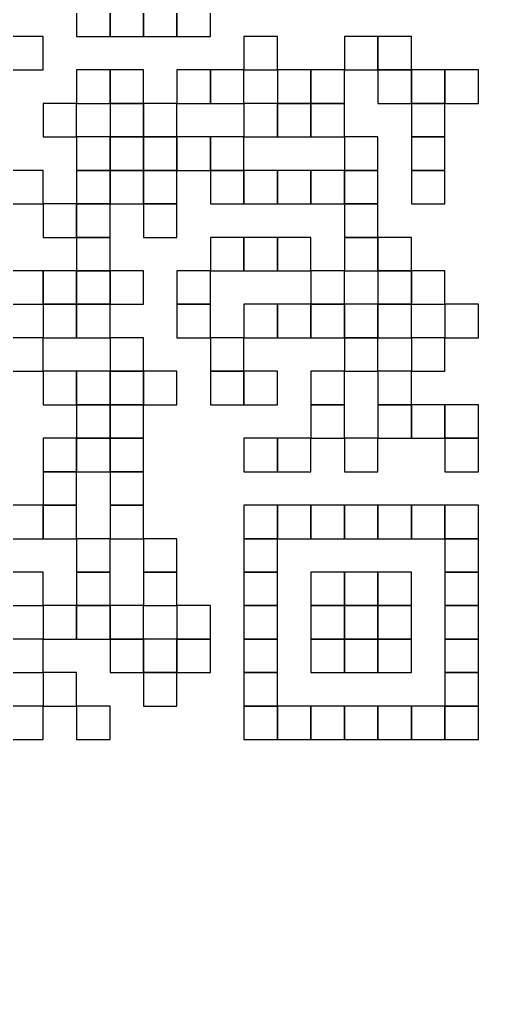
# Model space of a CAD drawing. Header units: millimetres. Extents: x -18 to 18, y -61 to 61.
# Drawn here: x -9.53 to -6, y 48.84 to 56 of the extents above; entities that cross this region are included whole.
import ezdxf

# ---------------------------------------------------------------- set-up
doc = ezdxf.new("R2010")
doc.units = ezdxf.units.MM
doc.header["$MEASUREMENT"] = 0
doc.layers.add('Layer 1', color=7, linetype='Continuous')

msp = doc.modelspace()

# ---------------------------------------------------------------- linework, layer by layer
at = {"layer": 'Layer 1', "color": 2}
msp.add_open_spline([(18.4995, 61.0002), (18.4995, 61.0002), (-18.4996, 61.0002), (-18.4996, 61.0002), (-18.4996, 61.0002), (-18.4996, 61.0002), (-18.4996, -61.0002), (-18.4996, -61.0002), (-18.4996, -61.0002), (-18.4996, -61.0002), (18.4995, -61.0002), (18.4995, -61.0002), (18.4995, -61.0002), (18.4995, -61.0002), (18.4995, 61.0002), (18.4995, 61.0002)], degree=3, knots=[0, 0, 0, 0, 0.2, 0.2, 0.2, 0.2, 0.4, 0.4, 0.4, 0.4, 0.6, 0.6, 0.6, 0.6, 1, 1, 1, 1], dxfattribs=at)
at = {"layer": 'Layer 1'}
for points in [[(-8.871, 56.1222), (-8.871, 56.1222), (-8.871, 55.8789), (-8.871, 55.8789), (-8.871, 55.8789), (-8.871, 55.8789), (-9.1143, 55.8789), (-9.1143, 55.8789), (-9.1143, 55.8789), (-9.1143, 55.8789), (-9.1143, 56.1222), (-9.1143, 56.1222), (-9.1143, 56.1222), (-9.1143, 56.1222), (-8.871, 56.1222), (-8.871, 56.1222)], [(-8.6276, 56.1222), (-8.6276, 56.1222), (-8.6276, 55.8789), (-8.6276, 55.8789), (-8.6276, 55.8789), (-8.6276, 55.8789), (-8.871, 55.8789), (-8.871, 55.8789), (-8.871, 55.8789), (-8.871, 55.8789), (-8.871, 56.1222), (-8.871, 56.1222), (-8.871, 56.1222), (-8.871, 56.1222), (-8.6276, 56.1222), (-8.6276, 56.1222)], [(-8.3844, 56.1222), (-8.3844, 56.1222), (-8.3844, 55.8789), (-8.3844, 55.8789), (-8.3844, 55.8789), (-8.3844, 55.8789), (-8.6276, 55.8789), (-8.6276, 55.8789), (-8.6276, 55.8789), (-8.6276, 55.8789), (-8.6276, 56.1222), (-8.6276, 56.1222), (-8.6276, 56.1222), (-8.6276, 56.1222), (-8.3844, 56.1222), (-8.3844, 56.1222)], [(-8.1411, 56.1222), (-8.1411, 56.1222), (-8.1411, 55.8789), (-8.1411, 55.8789), (-8.1411, 55.8789), (-8.1411, 55.8789), (-8.3844, 55.8789), (-8.3844, 55.8789), (-8.3844, 55.8789), (-8.3844, 55.8789), (-8.3844, 56.1222), (-8.3844, 56.1222), (-8.3844, 56.1222), (-8.3844, 56.1222), (-8.1411, 56.1222), (-8.1411, 56.1222)], [(-9.3575, 55.8789), (-9.3575, 55.8789), (-9.3575, 55.6355), (-9.3575, 55.6355), (-9.3575, 55.6355), (-9.3575, 55.6355), (-9.6008, 55.6355), (-9.6008, 55.6355), (-9.6008, 55.6355), (-9.6008, 55.6355), (-9.6008, 55.8789), (-9.6008, 55.8789), (-9.6008, 55.8789), (-9.6008, 55.8789), (-9.3575, 55.8789), (-9.3575, 55.8789)], [(-7.6544, 55.8789), (-7.6544, 55.8789), (-7.6544, 55.6355), (-7.6544, 55.6355), (-7.6544, 55.6355), (-7.6544, 55.6355), (-7.8978, 55.6355), (-7.8978, 55.6355), (-7.8978, 55.6355), (-7.8978, 55.6355), (-7.8978, 55.8789), (-7.8978, 55.8789), (-7.8978, 55.8789), (-7.8978, 55.8789), (-7.6544, 55.8789), (-7.6544, 55.8789)], [(-6.9246, 55.8789), (-6.9246, 55.8789), (-6.9246, 55.6355), (-6.9246, 55.6355), (-6.9246, 55.6355), (-6.9246, 55.6355), (-7.1679, 55.6355), (-7.1679, 55.6355), (-7.1679, 55.6355), (-7.1679, 55.6355), (-7.1679, 55.8789), (-7.1679, 55.8789), (-7.1679, 55.8789), (-7.1679, 55.8789), (-6.9246, 55.8789), (-6.9246, 55.8789)], [(-6.6812, 55.8789), (-6.6812, 55.8789), (-6.6812, 55.6355), (-6.6812, 55.6355), (-6.6812, 55.6355), (-6.6812, 55.6355), (-6.9246, 55.6355), (-6.9246, 55.6355), (-6.9246, 55.6355), (-6.9246, 55.6355), (-6.9246, 55.8789), (-6.9246, 55.8789), (-6.9246, 55.8789), (-6.9246, 55.8789), (-6.6812, 55.8789), (-6.6812, 55.8789)], [(-8.871, 55.6355), (-8.871, 55.6355), (-8.871, 55.3922), (-8.871, 55.3922), (-8.871, 55.3922), (-8.871, 55.3922), (-9.1143, 55.3922), (-9.1143, 55.3922), (-9.1143, 55.3922), (-9.1143, 55.3922), (-9.1143, 55.6355), (-9.1143, 55.6355), (-9.1143, 55.6355), (-9.1143, 55.6355), (-8.871, 55.6355), (-8.871, 55.6355)], [(-8.6276, 55.6355), (-8.6276, 55.6355), (-8.6276, 55.3922), (-8.6276, 55.3922), (-8.6276, 55.3922), (-8.6276, 55.3922), (-8.871, 55.3922), (-8.871, 55.3922), (-8.871, 55.3922), (-8.871, 55.3922), (-8.871, 55.6355), (-8.871, 55.6355), (-8.871, 55.6355), (-8.871, 55.6355), (-8.6276, 55.6355), (-8.6276, 55.6355)], [(-8.1411, 55.6355), (-8.1411, 55.6355), (-8.1411, 55.3922), (-8.1411, 55.3922), (-8.1411, 55.3922), (-8.1411, 55.3922), (-8.3844, 55.3922), (-8.3844, 55.3922), (-8.3844, 55.3922), (-8.3844, 55.3922), (-8.3844, 55.6355), (-8.3844, 55.6355), (-8.3844, 55.6355), (-8.3844, 55.6355), (-8.1411, 55.6355), (-8.1411, 55.6355)], [(-7.8978, 55.6355), (-7.8978, 55.6355), (-7.8978, 55.3922), (-7.8978, 55.3922), (-7.8978, 55.3922), (-7.8978, 55.3922), (-8.1411, 55.3922), (-8.1411, 55.3922), (-8.1411, 55.3922), (-8.1411, 55.3922), (-8.1411, 55.6355), (-8.1411, 55.6355), (-8.1411, 55.6355), (-8.1411, 55.6355), (-7.8978, 55.6355), (-7.8978, 55.6355)], [(-7.4112, 55.6355), (-7.4112, 55.6355), (-7.4112, 55.3922), (-7.4112, 55.3922), (-7.4112, 55.3922), (-7.4112, 55.3922), (-7.6544, 55.3922), (-7.6544, 55.3922), (-7.6544, 55.3922), (-7.6544, 55.3922), (-7.6544, 55.6355), (-7.6544, 55.6355), (-7.6544, 55.6355), (-7.6544, 55.6355), (-7.4112, 55.6355), (-7.4112, 55.6355)], [(-7.1679, 55.6355), (-7.1679, 55.6355), (-7.1679, 55.3922), (-7.1679, 55.3922), (-7.1679, 55.3922), (-7.1679, 55.3922), (-7.4112, 55.3922), (-7.4112, 55.3922), (-7.4112, 55.3922), (-7.4112, 55.3922), (-7.4112, 55.6355), (-7.4112, 55.6355), (-7.4112, 55.6355), (-7.4112, 55.6355), (-7.1679, 55.6355), (-7.1679, 55.6355)], [(-6.6812, 55.6355), (-6.6812, 55.6355), (-6.6812, 55.3922), (-6.6812, 55.3922), (-6.6812, 55.3922), (-6.6812, 55.3922), (-6.9246, 55.3922), (-6.9246, 55.3922), (-6.9246, 55.3922), (-6.9246, 55.3922), (-6.9246, 55.6355), (-6.9246, 55.6355), (-6.9246, 55.6355), (-6.9246, 55.6355), (-6.6812, 55.6355), (-6.6812, 55.6355)], [(-6.438, 55.6355), (-6.438, 55.6355), (-6.438, 55.3922), (-6.438, 55.3922), (-6.438, 55.3922), (-6.438, 55.3922), (-6.6812, 55.3922), (-6.6812, 55.3922), (-6.6812, 55.3922), (-6.6812, 55.3922), (-6.6812, 55.6355), (-6.6812, 55.6355), (-6.6812, 55.6355), (-6.6812, 55.6355), (-6.438, 55.6355), (-6.438, 55.6355)], [(-6.1947, 55.6355), (-6.1947, 55.6355), (-6.1947, 55.3922), (-6.1947, 55.3922), (-6.1947, 55.3922), (-6.1947, 55.3922), (-6.438, 55.3922), (-6.438, 55.3922), (-6.438, 55.3922), (-6.438, 55.3922), (-6.438, 55.6355), (-6.438, 55.6355), (-6.438, 55.6355), (-6.438, 55.6355), (-6.1947, 55.6355), (-6.1947, 55.6355)], [(-9.1143, 55.3922), (-9.1143, 55.3922), (-9.1143, 55.149), (-9.1143, 55.149), (-9.1143, 55.149), (-9.1143, 55.149), (-9.3575, 55.149), (-9.3575, 55.149), (-9.3575, 55.149), (-9.3575, 55.149), (-9.3575, 55.3922), (-9.3575, 55.3922), (-9.3575, 55.3922), (-9.3575, 55.3922), (-9.1143, 55.3922), (-9.1143, 55.3922)], [(-8.6276, 55.3922), (-8.6276, 55.3922), (-8.6276, 55.149), (-8.6276, 55.149), (-8.6276, 55.149), (-8.6276, 55.149), (-8.871, 55.149), (-8.871, 55.149), (-8.871, 55.149), (-8.871, 55.149), (-8.871, 55.3922), (-8.871, 55.3922), (-8.871, 55.3922), (-8.871, 55.3922), (-8.6276, 55.3922), (-8.6276, 55.3922)], [(-8.3844, 55.3922), (-8.3844, 55.3922), (-8.3844, 55.149), (-8.3844, 55.149), (-8.3844, 55.149), (-8.3844, 55.149), (-8.6276, 55.149), (-8.6276, 55.149), (-8.6276, 55.149), (-8.6276, 55.149), (-8.6276, 55.3922), (-8.6276, 55.3922), (-8.6276, 55.3922), (-8.6276, 55.3922), (-8.3844, 55.3922), (-8.3844, 55.3922)], [(-7.6544, 55.3922), (-7.6544, 55.3922), (-7.6544, 55.149), (-7.6544, 55.149), (-7.6544, 55.149), (-7.6544, 55.149), (-7.8978, 55.149), (-7.8978, 55.149), (-7.8978, 55.149), (-7.8978, 55.149), (-7.8978, 55.3922), (-7.8978, 55.3922), (-7.8978, 55.3922), (-7.8978, 55.3922), (-7.6544, 55.3922), (-7.6544, 55.3922)], [(-7.4112, 55.3922), (-7.4112, 55.3922), (-7.4112, 55.149), (-7.4112, 55.149), (-7.4112, 55.149), (-7.4112, 55.149), (-7.6544, 55.149), (-7.6544, 55.149), (-7.6544, 55.149), (-7.6544, 55.149), (-7.6544, 55.3922), (-7.6544, 55.3922), (-7.6544, 55.3922), (-7.6544, 55.3922), (-7.4112, 55.3922), (-7.4112, 55.3922)], [(-7.1679, 55.3922), (-7.1679, 55.3922), (-7.1679, 55.149), (-7.1679, 55.149), (-7.1679, 55.149), (-7.1679, 55.149), (-7.4112, 55.149), (-7.4112, 55.149), (-7.4112, 55.149), (-7.4112, 55.149), (-7.4112, 55.3922), (-7.4112, 55.3922), (-7.4112, 55.3922), (-7.4112, 55.3922), (-7.1679, 55.3922), (-7.1679, 55.3922)], [(-6.438, 55.3922), (-6.438, 55.3922), (-6.438, 55.149), (-6.438, 55.149), (-6.438, 55.149), (-6.438, 55.149), (-6.6812, 55.149), (-6.6812, 55.149), (-6.6812, 55.149), (-6.6812, 55.149), (-6.6812, 55.3922), (-6.6812, 55.3922), (-6.6812, 55.3922), (-6.6812, 55.3922), (-6.438, 55.3922), (-6.438, 55.3922)], [(-8.871, 55.149), (-8.871, 55.149), (-8.871, 54.9057), (-8.871, 54.9057), (-8.871, 54.9057), (-8.871, 54.9057), (-9.1143, 54.9057), (-9.1143, 54.9057), (-9.1143, 54.9057), (-9.1143, 54.9057), (-9.1143, 55.149), (-9.1143, 55.149), (-9.1143, 55.149), (-9.1143, 55.149), (-8.871, 55.149), (-8.871, 55.149)], [(-8.6276, 55.149), (-8.6276, 55.149), (-8.6276, 54.9057), (-8.6276, 54.9057), (-8.6276, 54.9057), (-8.6276, 54.9057), (-8.871, 54.9057), (-8.871, 54.9057), (-8.871, 54.9057), (-8.871, 54.9057), (-8.871, 55.149), (-8.871, 55.149), (-8.871, 55.149), (-8.871, 55.149), (-8.6276, 55.149), (-8.6276, 55.149)], [(-8.3844, 55.149), (-8.3844, 55.149), (-8.3844, 54.9057), (-8.3844, 54.9057), (-8.3844, 54.9057), (-8.3844, 54.9057), (-8.6276, 54.9057), (-8.6276, 54.9057), (-8.6276, 54.9057), (-8.6276, 54.9057), (-8.6276, 55.149), (-8.6276, 55.149), (-8.6276, 55.149), (-8.6276, 55.149), (-8.3844, 55.149), (-8.3844, 55.149)], [(-8.1411, 55.149), (-8.1411, 55.149), (-8.1411, 54.9057), (-8.1411, 54.9057), (-8.1411, 54.9057), (-8.1411, 54.9057), (-8.3844, 54.9057), (-8.3844, 54.9057), (-8.3844, 54.9057), (-8.3844, 54.9057), (-8.3844, 55.149), (-8.3844, 55.149), (-8.3844, 55.149), (-8.3844, 55.149), (-8.1411, 55.149), (-8.1411, 55.149)], [(-7.8978, 55.149), (-7.8978, 55.149), (-7.8978, 54.9057), (-7.8978, 54.9057), (-7.8978, 54.9057), (-7.8978, 54.9057), (-8.1411, 54.9057), (-8.1411, 54.9057), (-8.1411, 54.9057), (-8.1411, 54.9057), (-8.1411, 55.149), (-8.1411, 55.149), (-8.1411, 55.149), (-8.1411, 55.149), (-7.8978, 55.149), (-7.8978, 55.149)], [(-6.9246, 55.149), (-6.9246, 55.149), (-6.9246, 54.9057), (-6.9246, 54.9057), (-6.9246, 54.9057), (-6.9246, 54.9057), (-7.1679, 54.9057), (-7.1679, 54.9057), (-7.1679, 54.9057), (-7.1679, 54.9057), (-7.1679, 55.149), (-7.1679, 55.149), (-7.1679, 55.149), (-7.1679, 55.149), (-6.9246, 55.149), (-6.9246, 55.149)], [(-6.438, 55.149), (-6.438, 55.149), (-6.438, 54.9057), (-6.438, 54.9057), (-6.438, 54.9057), (-6.438, 54.9057), (-6.6812, 54.9057), (-6.6812, 54.9057), (-6.6812, 54.9057), (-6.6812, 54.9057), (-6.6812, 55.149), (-6.6812, 55.149), (-6.6812, 55.149), (-6.6812, 55.149), (-6.438, 55.149), (-6.438, 55.149)], [(-9.3575, 54.9057), (-9.3575, 54.9057), (-9.3575, 54.6623), (-9.3575, 54.6623), (-9.3575, 54.6623), (-9.3575, 54.6623), (-9.6008, 54.6623), (-9.6008, 54.6623), (-9.6008, 54.6623), (-9.6008, 54.6623), (-9.6008, 54.9057), (-9.6008, 54.9057), (-9.6008, 54.9057), (-9.6008, 54.9057), (-9.3575, 54.9057), (-9.3575, 54.9057)], [(-8.871, 54.9057), (-8.871, 54.9057), (-8.871, 54.6623), (-8.871, 54.6623), (-8.871, 54.6623), (-8.871, 54.6623), (-9.1143, 54.6623), (-9.1143, 54.6623), (-9.1143, 54.6623), (-9.1143, 54.6623), (-9.1143, 54.9057), (-9.1143, 54.9057), (-9.1143, 54.9057), (-9.1143, 54.9057), (-8.871, 54.9057), (-8.871, 54.9057)], [(-8.6276, 54.9057), (-8.6276, 54.9057), (-8.6276, 54.6623), (-8.6276, 54.6623), (-8.6276, 54.6623), (-8.6276, 54.6623), (-8.871, 54.6623), (-8.871, 54.6623), (-8.871, 54.6623), (-8.871, 54.6623), (-8.871, 54.9057), (-8.871, 54.9057), (-8.871, 54.9057), (-8.871, 54.9057), (-8.6276, 54.9057), (-8.6276, 54.9057)], [(-8.3844, 54.9057), (-8.3844, 54.9057), (-8.3844, 54.6623), (-8.3844, 54.6623), (-8.3844, 54.6623), (-8.3844, 54.6623), (-8.6276, 54.6623), (-8.6276, 54.6623), (-8.6276, 54.6623), (-8.6276, 54.6623), (-8.6276, 54.9057), (-8.6276, 54.9057), (-8.6276, 54.9057), (-8.6276, 54.9057), (-8.3844, 54.9057), (-8.3844, 54.9057)], [(-7.8978, 54.9057), (-7.8978, 54.9057), (-7.8978, 54.6623), (-7.8978, 54.6623), (-7.8978, 54.6623), (-7.8978, 54.6623), (-8.1411, 54.6623), (-8.1411, 54.6623), (-8.1411, 54.6623), (-8.1411, 54.6623), (-8.1411, 54.9057), (-8.1411, 54.9057), (-8.1411, 54.9057), (-8.1411, 54.9057), (-7.8978, 54.9057), (-7.8978, 54.9057)], [(-7.6544, 54.9057), (-7.6544, 54.9057), (-7.6544, 54.6623), (-7.6544, 54.6623), (-7.6544, 54.6623), (-7.6544, 54.6623), (-7.8978, 54.6623), (-7.8978, 54.6623), (-7.8978, 54.6623), (-7.8978, 54.6623), (-7.8978, 54.9057), (-7.8978, 54.9057), (-7.8978, 54.9057), (-7.8978, 54.9057), (-7.6544, 54.9057), (-7.6544, 54.9057)], [(-7.4112, 54.9057), (-7.4112, 54.9057), (-7.4112, 54.6623), (-7.4112, 54.6623), (-7.4112, 54.6623), (-7.4112, 54.6623), (-7.6544, 54.6623), (-7.6544, 54.6623), (-7.6544, 54.6623), (-7.6544, 54.6623), (-7.6544, 54.9057), (-7.6544, 54.9057), (-7.6544, 54.9057), (-7.6544, 54.9057), (-7.4112, 54.9057), (-7.4112, 54.9057)], [(-7.1679, 54.9057), (-7.1679, 54.9057), (-7.1679, 54.6623), (-7.1679, 54.6623), (-7.1679, 54.6623), (-7.1679, 54.6623), (-7.4112, 54.6623), (-7.4112, 54.6623), (-7.4112, 54.6623), (-7.4112, 54.6623), (-7.4112, 54.9057), (-7.4112, 54.9057), (-7.4112, 54.9057), (-7.4112, 54.9057), (-7.1679, 54.9057), (-7.1679, 54.9057)], [(-6.9246, 54.9057), (-6.9246, 54.9057), (-6.9246, 54.6623), (-6.9246, 54.6623), (-6.9246, 54.6623), (-6.9246, 54.6623), (-7.1679, 54.6623), (-7.1679, 54.6623), (-7.1679, 54.6623), (-7.1679, 54.6623), (-7.1679, 54.9057), (-7.1679, 54.9057), (-7.1679, 54.9057), (-7.1679, 54.9057), (-6.9246, 54.9057), (-6.9246, 54.9057)], [(-6.438, 54.9057), (-6.438, 54.9057), (-6.438, 54.6623), (-6.438, 54.6623), (-6.438, 54.6623), (-6.438, 54.6623), (-6.6812, 54.6623), (-6.6812, 54.6623), (-6.6812, 54.6623), (-6.6812, 54.6623), (-6.6812, 54.9057), (-6.6812, 54.9057), (-6.6812, 54.9057), (-6.6812, 54.9057), (-6.438, 54.9057), (-6.438, 54.9057)], [(-9.1143, 54.6623), (-9.1143, 54.6623), (-9.1143, 54.4191), (-9.1143, 54.4191), (-9.1143, 54.4191), (-9.1143, 54.4191), (-9.3575, 54.4191), (-9.3575, 54.4191), (-9.3575, 54.4191), (-9.3575, 54.4191), (-9.3575, 54.6623), (-9.3575, 54.6623), (-9.3575, 54.6623), (-9.3575, 54.6623), (-9.1143, 54.6623), (-9.1143, 54.6623)], [(-8.871, 54.6623), (-8.871, 54.6623), (-8.871, 54.4191), (-8.871, 54.4191), (-8.871, 54.4191), (-8.871, 54.4191), (-9.1143, 54.4191), (-9.1143, 54.4191), (-9.1143, 54.4191), (-9.1143, 54.4191), (-9.1143, 54.6623), (-9.1143, 54.6623), (-9.1143, 54.6623), (-9.1143, 54.6623), (-8.871, 54.6623), (-8.871, 54.6623)], [(-8.3844, 54.6623), (-8.3844, 54.6623), (-8.3844, 54.4191), (-8.3844, 54.4191), (-8.3844, 54.4191), (-8.3844, 54.4191), (-8.6276, 54.4191), (-8.6276, 54.4191), (-8.6276, 54.4191), (-8.6276, 54.4191), (-8.6276, 54.6623), (-8.6276, 54.6623), (-8.6276, 54.6623), (-8.6276, 54.6623), (-8.3844, 54.6623), (-8.3844, 54.6623)], [(-6.9246, 54.6623), (-6.9246, 54.6623), (-6.9246, 54.4191), (-6.9246, 54.4191), (-6.9246, 54.4191), (-6.9246, 54.4191), (-7.1679, 54.4191), (-7.1679, 54.4191), (-7.1679, 54.4191), (-7.1679, 54.4191), (-7.1679, 54.6623), (-7.1679, 54.6623), (-7.1679, 54.6623), (-7.1679, 54.6623), (-6.9246, 54.6623), (-6.9246, 54.6623)], [(-8.871, 54.4191), (-8.871, 54.4191), (-8.871, 54.1758), (-8.871, 54.1758), (-8.871, 54.1758), (-8.871, 54.1758), (-9.1143, 54.1758), (-9.1143, 54.1758), (-9.1143, 54.1758), (-9.1143, 54.1758), (-9.1143, 54.4191), (-9.1143, 54.4191), (-9.1143, 54.4191), (-9.1143, 54.4191), (-8.871, 54.4191), (-8.871, 54.4191)], [(-7.8978, 54.4191), (-7.8978, 54.4191), (-7.8978, 54.1758), (-7.8978, 54.1758), (-7.8978, 54.1758), (-7.8978, 54.1758), (-8.1411, 54.1758), (-8.1411, 54.1758), (-8.1411, 54.1758), (-8.1411, 54.1758), (-8.1411, 54.4191), (-8.1411, 54.4191), (-8.1411, 54.4191), (-8.1411, 54.4191), (-7.8978, 54.4191), (-7.8978, 54.4191)], [(-7.6544, 54.4191), (-7.6544, 54.4191), (-7.6544, 54.1758), (-7.6544, 54.1758), (-7.6544, 54.1758), (-7.6544, 54.1758), (-7.8978, 54.1758), (-7.8978, 54.1758), (-7.8978, 54.1758), (-7.8978, 54.1758), (-7.8978, 54.4191), (-7.8978, 54.4191), (-7.8978, 54.4191), (-7.8978, 54.4191), (-7.6544, 54.4191), (-7.6544, 54.4191)], [(-7.4112, 54.4191), (-7.4112, 54.4191), (-7.4112, 54.1758), (-7.4112, 54.1758), (-7.4112, 54.1758), (-7.4112, 54.1758), (-7.6544, 54.1758), (-7.6544, 54.1758), (-7.6544, 54.1758), (-7.6544, 54.1758), (-7.6544, 54.4191), (-7.6544, 54.4191), (-7.6544, 54.4191), (-7.6544, 54.4191), (-7.4112, 54.4191), (-7.4112, 54.4191)], [(-6.9246, 54.4191), (-6.9246, 54.4191), (-6.9246, 54.1758), (-6.9246, 54.1758), (-6.9246, 54.1758), (-6.9246, 54.1758), (-7.1679, 54.1758), (-7.1679, 54.1758), (-7.1679, 54.1758), (-7.1679, 54.1758), (-7.1679, 54.4191), (-7.1679, 54.4191), (-7.1679, 54.4191), (-7.1679, 54.4191), (-6.9246, 54.4191), (-6.9246, 54.4191)], [(-6.6812, 54.4191), (-6.6812, 54.4191), (-6.6812, 54.1758), (-6.6812, 54.1758), (-6.6812, 54.1758), (-6.6812, 54.1758), (-6.9246, 54.1758), (-6.9246, 54.1758), (-6.9246, 54.1758), (-6.9246, 54.1758), (-6.9246, 54.4191), (-6.9246, 54.4191), (-6.9246, 54.4191), (-6.9246, 54.4191), (-6.6812, 54.4191), (-6.6812, 54.4191)], [(-9.3575, 54.1758), (-9.3575, 54.1758), (-9.3575, 53.9325), (-9.3575, 53.9325), (-9.3575, 53.9325), (-9.3575, 53.9325), (-9.6008, 53.9325), (-9.6008, 53.9325), (-9.6008, 53.9325), (-9.6008, 53.9325), (-9.6008, 54.1758), (-9.6008, 54.1758), (-9.6008, 54.1758), (-9.6008, 54.1758), (-9.3575, 54.1758), (-9.3575, 54.1758)], [(-9.1143, 54.1758), (-9.1143, 54.1758), (-9.1143, 53.9325), (-9.1143, 53.9325), (-9.1143, 53.9325), (-9.1143, 53.9325), (-9.3575, 53.9325), (-9.3575, 53.9325), (-9.3575, 53.9325), (-9.3575, 53.9325), (-9.3575, 54.1758), (-9.3575, 54.1758), (-9.3575, 54.1758), (-9.3575, 54.1758), (-9.1143, 54.1758), (-9.1143, 54.1758)], [(-8.871, 54.1758), (-8.871, 54.1758), (-8.871, 53.9325), (-8.871, 53.9325), (-8.871, 53.9325), (-8.871, 53.9325), (-9.1143, 53.9325), (-9.1143, 53.9325), (-9.1143, 53.9325), (-9.1143, 53.9325), (-9.1143, 54.1758), (-9.1143, 54.1758), (-9.1143, 54.1758), (-9.1143, 54.1758), (-8.871, 54.1758), (-8.871, 54.1758)], [(-8.6276, 54.1758), (-8.6276, 54.1758), (-8.6276, 53.9325), (-8.6276, 53.9325), (-8.6276, 53.9325), (-8.6276, 53.9325), (-8.871, 53.9325), (-8.871, 53.9325), (-8.871, 53.9325), (-8.871, 53.9325), (-8.871, 54.1758), (-8.871, 54.1758), (-8.871, 54.1758), (-8.871, 54.1758), (-8.6276, 54.1758), (-8.6276, 54.1758)], [(-8.1411, 54.1758), (-8.1411, 54.1758), (-8.1411, 53.9325), (-8.1411, 53.9325), (-8.1411, 53.9325), (-8.1411, 53.9325), (-8.3844, 53.9325), (-8.3844, 53.9325), (-8.3844, 53.9325), (-8.3844, 53.9325), (-8.3844, 54.1758), (-8.3844, 54.1758), (-8.3844, 54.1758), (-8.3844, 54.1758), (-8.1411, 54.1758), (-8.1411, 54.1758)], [(-7.1679, 54.1758), (-7.1679, 54.1758), (-7.1679, 53.9325), (-7.1679, 53.9325), (-7.1679, 53.9325), (-7.1679, 53.9325), (-7.4112, 53.9325), (-7.4112, 53.9325), (-7.4112, 53.9325), (-7.4112, 53.9325), (-7.4112, 54.1758), (-7.4112, 54.1758), (-7.4112, 54.1758), (-7.4112, 54.1758), (-7.1679, 54.1758), (-7.1679, 54.1758)], [(-6.6812, 54.1758), (-6.6812, 54.1758), (-6.6812, 53.9325), (-6.6812, 53.9325), (-6.6812, 53.9325), (-6.6812, 53.9325), (-6.9246, 53.9325), (-6.9246, 53.9325), (-6.9246, 53.9325), (-6.9246, 53.9325), (-6.9246, 54.1758), (-6.9246, 54.1758), (-6.9246, 54.1758), (-6.9246, 54.1758), (-6.6812, 54.1758), (-6.6812, 54.1758)], [(-6.438, 54.1758), (-6.438, 54.1758), (-6.438, 53.9325), (-6.438, 53.9325), (-6.438, 53.9325), (-6.438, 53.9325), (-6.6812, 53.9325), (-6.6812, 53.9325), (-6.6812, 53.9325), (-6.6812, 53.9325), (-6.6812, 54.1758), (-6.6812, 54.1758), (-6.6812, 54.1758), (-6.6812, 54.1758), (-6.438, 54.1758), (-6.438, 54.1758)], [(-9.1143, 53.9325), (-9.1143, 53.9325), (-9.1143, 53.6893), (-9.1143, 53.6893), (-9.1143, 53.6893), (-9.1143, 53.6893), (-9.3575, 53.6893), (-9.3575, 53.6893), (-9.3575, 53.6893), (-9.3575, 53.6893), (-9.3575, 53.9325), (-9.3575, 53.9325), (-9.3575, 53.9325), (-9.3575, 53.9325), (-9.1143, 53.9325), (-9.1143, 53.9325)], [(-8.871, 53.9325), (-8.871, 53.9325), (-8.871, 53.6893), (-8.871, 53.6893), (-8.871, 53.6893), (-8.871, 53.6893), (-9.1143, 53.6893), (-9.1143, 53.6893), (-9.1143, 53.6893), (-9.1143, 53.6893), (-9.1143, 53.9325), (-9.1143, 53.9325), (-9.1143, 53.9325), (-9.1143, 53.9325), (-8.871, 53.9325), (-8.871, 53.9325)], [(-8.1411, 53.9325), (-8.1411, 53.9325), (-8.1411, 53.6893), (-8.1411, 53.6893), (-8.1411, 53.6893), (-8.1411, 53.6893), (-8.3844, 53.6893), (-8.3844, 53.6893), (-8.3844, 53.6893), (-8.3844, 53.6893), (-8.3844, 53.9325), (-8.3844, 53.9325), (-8.3844, 53.9325), (-8.3844, 53.9325), (-8.1411, 53.9325), (-8.1411, 53.9325)], [(-7.6544, 53.9325), (-7.6544, 53.9325), (-7.6544, 53.6893), (-7.6544, 53.6893), (-7.6544, 53.6893), (-7.6544, 53.6893), (-7.8978, 53.6893), (-7.8978, 53.6893), (-7.8978, 53.6893), (-7.8978, 53.6893), (-7.8978, 53.9325), (-7.8978, 53.9325), (-7.8978, 53.9325), (-7.8978, 53.9325), (-7.6544, 53.9325), (-7.6544, 53.9325)], [(-7.4112, 53.9325), (-7.4112, 53.9325), (-7.4112, 53.6893), (-7.4112, 53.6893), (-7.4112, 53.6893), (-7.4112, 53.6893), (-7.6544, 53.6893), (-7.6544, 53.6893), (-7.6544, 53.6893), (-7.6544, 53.6893), (-7.6544, 53.9325), (-7.6544, 53.9325), (-7.6544, 53.9325), (-7.6544, 53.9325), (-7.4112, 53.9325), (-7.4112, 53.9325)], [(-7.1679, 53.9325), (-7.1679, 53.9325), (-7.1679, 53.6893), (-7.1679, 53.6893), (-7.1679, 53.6893), (-7.1679, 53.6893), (-7.4112, 53.6893), (-7.4112, 53.6893), (-7.4112, 53.6893), (-7.4112, 53.6893), (-7.4112, 53.9325), (-7.4112, 53.9325), (-7.4112, 53.9325), (-7.4112, 53.9325), (-7.1679, 53.9325), (-7.1679, 53.9325)], [(-6.9246, 53.9325), (-6.9246, 53.9325), (-6.9246, 53.6893), (-6.9246, 53.6893), (-6.9246, 53.6893), (-6.9246, 53.6893), (-7.1679, 53.6893), (-7.1679, 53.6893), (-7.1679, 53.6893), (-7.1679, 53.6893), (-7.1679, 53.9325), (-7.1679, 53.9325), (-7.1679, 53.9325), (-7.1679, 53.9325), (-6.9246, 53.9325), (-6.9246, 53.9325)], [(-6.6812, 53.9325), (-6.6812, 53.9325), (-6.6812, 53.6893), (-6.6812, 53.6893), (-6.6812, 53.6893), (-6.6812, 53.6893), (-6.9246, 53.6893), (-6.9246, 53.6893), (-6.9246, 53.6893), (-6.9246, 53.6893), (-6.9246, 53.9325), (-6.9246, 53.9325), (-6.9246, 53.9325), (-6.9246, 53.9325), (-6.6812, 53.9325), (-6.6812, 53.9325)], [(-6.1947, 53.9325), (-6.1947, 53.9325), (-6.1947, 53.6893), (-6.1947, 53.6893), (-6.1947, 53.6893), (-6.1947, 53.6893), (-6.438, 53.6893), (-6.438, 53.6893), (-6.438, 53.6893), (-6.438, 53.6893), (-6.438, 53.9325), (-6.438, 53.9325), (-6.438, 53.9325), (-6.438, 53.9325), (-6.1947, 53.9325), (-6.1947, 53.9325)], [(-9.3575, 53.6893), (-9.3575, 53.6893), (-9.3575, 53.4459), (-9.3575, 53.4459), (-9.3575, 53.4459), (-9.3575, 53.4459), (-9.6008, 53.4459), (-9.6008, 53.4459), (-9.6008, 53.4459), (-9.6008, 53.4459), (-9.6008, 53.6893), (-9.6008, 53.6893), (-9.6008, 53.6893), (-9.6008, 53.6893), (-9.3575, 53.6893), (-9.3575, 53.6893)], [(-8.6276, 53.6893), (-8.6276, 53.6893), (-8.6276, 53.4459), (-8.6276, 53.4459), (-8.6276, 53.4459), (-8.6276, 53.4459), (-8.871, 53.4459), (-8.871, 53.4459), (-8.871, 53.4459), (-8.871, 53.4459), (-8.871, 53.6893), (-8.871, 53.6893), (-8.871, 53.6893), (-8.871, 53.6893), (-8.6276, 53.6893), (-8.6276, 53.6893)], [(-7.8978, 53.6893), (-7.8978, 53.6893), (-7.8978, 53.4459), (-7.8978, 53.4459), (-7.8978, 53.4459), (-7.8978, 53.4459), (-8.1411, 53.4459), (-8.1411, 53.4459), (-8.1411, 53.4459), (-8.1411, 53.4459), (-8.1411, 53.6893), (-8.1411, 53.6893), (-8.1411, 53.6893), (-8.1411, 53.6893), (-7.8978, 53.6893), (-7.8978, 53.6893)], [(-6.9246, 53.6893), (-6.9246, 53.6893), (-6.9246, 53.4459), (-6.9246, 53.4459), (-6.9246, 53.4459), (-6.9246, 53.4459), (-7.1679, 53.4459), (-7.1679, 53.4459), (-7.1679, 53.4459), (-7.1679, 53.4459), (-7.1679, 53.6893), (-7.1679, 53.6893), (-7.1679, 53.6893), (-7.1679, 53.6893), (-6.9246, 53.6893), (-6.9246, 53.6893)], [(-6.438, 53.6893), (-6.438, 53.6893), (-6.438, 53.4459), (-6.438, 53.4459), (-6.438, 53.4459), (-6.438, 53.4459), (-6.6812, 53.4459), (-6.6812, 53.4459), (-6.6812, 53.4459), (-6.6812, 53.4459), (-6.6812, 53.6893), (-6.6812, 53.6893), (-6.6812, 53.6893), (-6.6812, 53.6893), (-6.438, 53.6893), (-6.438, 53.6893)], [(-9.1143, 53.4459), (-9.1143, 53.4459), (-9.1143, 53.2026), (-9.1143, 53.2026), (-9.1143, 53.2026), (-9.1143, 53.2026), (-9.3575, 53.2026), (-9.3575, 53.2026), (-9.3575, 53.2026), (-9.3575, 53.2026), (-9.3575, 53.4459), (-9.3575, 53.4459), (-9.3575, 53.4459), (-9.3575, 53.4459), (-9.1143, 53.4459), (-9.1143, 53.4459)], [(-8.871, 53.4459), (-8.871, 53.4459), (-8.871, 53.2026), (-8.871, 53.2026), (-8.871, 53.2026), (-8.871, 53.2026), (-9.1143, 53.2026), (-9.1143, 53.2026), (-9.1143, 53.2026), (-9.1143, 53.2026), (-9.1143, 53.4459), (-9.1143, 53.4459), (-9.1143, 53.4459), (-9.1143, 53.4459), (-8.871, 53.4459), (-8.871, 53.4459)], [(-8.6276, 53.4459), (-8.6276, 53.4459), (-8.6276, 53.2026), (-8.6276, 53.2026), (-8.6276, 53.2026), (-8.6276, 53.2026), (-8.871, 53.2026), (-8.871, 53.2026), (-8.871, 53.2026), (-8.871, 53.2026), (-8.871, 53.4459), (-8.871, 53.4459), (-8.871, 53.4459), (-8.871, 53.4459), (-8.6276, 53.4459), (-8.6276, 53.4459)], [(-8.3844, 53.4459), (-8.3844, 53.4459), (-8.3844, 53.2026), (-8.3844, 53.2026), (-8.3844, 53.2026), (-8.3844, 53.2026), (-8.6276, 53.2026), (-8.6276, 53.2026), (-8.6276, 53.2026), (-8.6276, 53.2026), (-8.6276, 53.4459), (-8.6276, 53.4459), (-8.6276, 53.4459), (-8.6276, 53.4459), (-8.3844, 53.4459), (-8.3844, 53.4459)], [(-7.8978, 53.4459), (-7.8978, 53.4459), (-7.8978, 53.2026), (-7.8978, 53.2026), (-7.8978, 53.2026), (-7.8978, 53.2026), (-8.1411, 53.2026), (-8.1411, 53.2026), (-8.1411, 53.2026), (-8.1411, 53.2026), (-8.1411, 53.4459), (-8.1411, 53.4459), (-8.1411, 53.4459), (-8.1411, 53.4459), (-7.8978, 53.4459), (-7.8978, 53.4459)], [(-7.6544, 53.4459), (-7.6544, 53.4459), (-7.6544, 53.2026), (-7.6544, 53.2026), (-7.6544, 53.2026), (-7.6544, 53.2026), (-7.8978, 53.2026), (-7.8978, 53.2026), (-7.8978, 53.2026), (-7.8978, 53.2026), (-7.8978, 53.4459), (-7.8978, 53.4459), (-7.8978, 53.4459), (-7.8978, 53.4459), (-7.6544, 53.4459), (-7.6544, 53.4459)], [(-7.1679, 53.4459), (-7.1679, 53.4459), (-7.1679, 53.2026), (-7.1679, 53.2026), (-7.1679, 53.2026), (-7.1679, 53.2026), (-7.4112, 53.2026), (-7.4112, 53.2026), (-7.4112, 53.2026), (-7.4112, 53.2026), (-7.4112, 53.4459), (-7.4112, 53.4459), (-7.4112, 53.4459), (-7.4112, 53.4459), (-7.1679, 53.4459), (-7.1679, 53.4459)], [(-6.6812, 53.4459), (-6.6812, 53.4459), (-6.6812, 53.2026), (-6.6812, 53.2026), (-6.6812, 53.2026), (-6.6812, 53.2026), (-6.9246, 53.2026), (-6.9246, 53.2026), (-6.9246, 53.2026), (-6.9246, 53.2026), (-6.9246, 53.4459), (-6.9246, 53.4459), (-6.9246, 53.4459), (-6.9246, 53.4459), (-6.6812, 53.4459), (-6.6812, 53.4459)], [(-8.871, 53.2026), (-8.871, 53.2026), (-8.871, 52.9593), (-8.871, 52.9593), (-8.871, 52.9593), (-8.871, 52.9593), (-9.1143, 52.9593), (-9.1143, 52.9593), (-9.1143, 52.9593), (-9.1143, 52.9593), (-9.1143, 53.2026), (-9.1143, 53.2026), (-9.1143, 53.2026), (-9.1143, 53.2026), (-8.871, 53.2026), (-8.871, 53.2026)], [(-8.6276, 53.2026), (-8.6276, 53.2026), (-8.6276, 52.9593), (-8.6276, 52.9593), (-8.6276, 52.9593), (-8.6276, 52.9593), (-8.871, 52.9593), (-8.871, 52.9593), (-8.871, 52.9593), (-8.871, 52.9593), (-8.871, 53.2026), (-8.871, 53.2026), (-8.871, 53.2026), (-8.871, 53.2026), (-8.6276, 53.2026), (-8.6276, 53.2026)], [(-7.1679, 53.2026), (-7.1679, 53.2026), (-7.1679, 52.9593), (-7.1679, 52.9593), (-7.1679, 52.9593), (-7.1679, 52.9593), (-7.4112, 52.9593), (-7.4112, 52.9593), (-7.4112, 52.9593), (-7.4112, 52.9593), (-7.4112, 53.2026), (-7.4112, 53.2026), (-7.4112, 53.2026), (-7.4112, 53.2026), (-7.1679, 53.2026), (-7.1679, 53.2026)], [(-6.6812, 53.2026), (-6.6812, 53.2026), (-6.6812, 52.9593), (-6.6812, 52.9593), (-6.6812, 52.9593), (-6.6812, 52.9593), (-6.9246, 52.9593), (-6.9246, 52.9593), (-6.9246, 52.9593), (-6.9246, 52.9593), (-6.9246, 53.2026), (-6.9246, 53.2026), (-6.9246, 53.2026), (-6.9246, 53.2026), (-6.6812, 53.2026), (-6.6812, 53.2026)], [(-6.438, 53.2026), (-6.438, 53.2026), (-6.438, 52.9593), (-6.438, 52.9593), (-6.438, 52.9593), (-6.438, 52.9593), (-6.6812, 52.9593), (-6.6812, 52.9593), (-6.6812, 52.9593), (-6.6812, 52.9593), (-6.6812, 53.2026), (-6.6812, 53.2026), (-6.6812, 53.2026), (-6.6812, 53.2026), (-6.438, 53.2026), (-6.438, 53.2026)], [(-6.1947, 53.2026), (-6.1947, 53.2026), (-6.1947, 52.9593), (-6.1947, 52.9593), (-6.1947, 52.9593), (-6.1947, 52.9593), (-6.438, 52.9593), (-6.438, 52.9593), (-6.438, 52.9593), (-6.438, 52.9593), (-6.438, 53.2026), (-6.438, 53.2026), (-6.438, 53.2026), (-6.438, 53.2026), (-6.1947, 53.2026), (-6.1947, 53.2026)], [(-9.1143, 52.9593), (-9.1143, 52.9593), (-9.1143, 52.7161), (-9.1143, 52.7161), (-9.1143, 52.7161), (-9.1143, 52.7161), (-9.3575, 52.7161), (-9.3575, 52.7161), (-9.3575, 52.7161), (-9.3575, 52.7161), (-9.3575, 52.9593), (-9.3575, 52.9593), (-9.3575, 52.9593), (-9.3575, 52.9593), (-9.1143, 52.9593), (-9.1143, 52.9593)], [(-8.871, 52.9593), (-8.871, 52.9593), (-8.871, 52.7161), (-8.871, 52.7161), (-8.871, 52.7161), (-8.871, 52.7161), (-9.1143, 52.7161), (-9.1143, 52.7161), (-9.1143, 52.7161), (-9.1143, 52.7161), (-9.1143, 52.9593), (-9.1143, 52.9593), (-9.1143, 52.9593), (-9.1143, 52.9593), (-8.871, 52.9593), (-8.871, 52.9593)], [(-8.6276, 52.9593), (-8.6276, 52.9593), (-8.6276, 52.7161), (-8.6276, 52.7161), (-8.6276, 52.7161), (-8.6276, 52.7161), (-8.871, 52.7161), (-8.871, 52.7161), (-8.871, 52.7161), (-8.871, 52.7161), (-8.871, 52.9593), (-8.871, 52.9593), (-8.871, 52.9593), (-8.871, 52.9593), (-8.6276, 52.9593), (-8.6276, 52.9593)], [(-7.6544, 52.9593), (-7.6544, 52.9593), (-7.6544, 52.7161), (-7.6544, 52.7161), (-7.6544, 52.7161), (-7.6544, 52.7161), (-7.8978, 52.7161), (-7.8978, 52.7161), (-7.8978, 52.7161), (-7.8978, 52.7161), (-7.8978, 52.9593), (-7.8978, 52.9593), (-7.8978, 52.9593), (-7.8978, 52.9593), (-7.6544, 52.9593), (-7.6544, 52.9593)], [(-7.4112, 52.9593), (-7.4112, 52.9593), (-7.4112, 52.7161), (-7.4112, 52.7161), (-7.4112, 52.7161), (-7.4112, 52.7161), (-7.6544, 52.7161), (-7.6544, 52.7161), (-7.6544, 52.7161), (-7.6544, 52.7161), (-7.6544, 52.9593), (-7.6544, 52.9593), (-7.6544, 52.9593), (-7.6544, 52.9593), (-7.4112, 52.9593), (-7.4112, 52.9593)], [(-6.9246, 52.9593), (-6.9246, 52.9593), (-6.9246, 52.7161), (-6.9246, 52.7161), (-6.9246, 52.7161), (-6.9246, 52.7161), (-7.1679, 52.7161), (-7.1679, 52.7161), (-7.1679, 52.7161), (-7.1679, 52.7161), (-7.1679, 52.9593), (-7.1679, 52.9593), (-7.1679, 52.9593), (-7.1679, 52.9593), (-6.9246, 52.9593), (-6.9246, 52.9593)], [(-6.1947, 52.9593), (-6.1947, 52.9593), (-6.1947, 52.7161), (-6.1947, 52.7161), (-6.1947, 52.7161), (-6.1947, 52.7161), (-6.438, 52.7161), (-6.438, 52.7161), (-6.438, 52.7161), (-6.438, 52.7161), (-6.438, 52.9593), (-6.438, 52.9593), (-6.438, 52.9593), (-6.438, 52.9593), (-6.1947, 52.9593), (-6.1947, 52.9593)], [(-9.1143, 52.7161), (-9.1143, 52.7161), (-9.1143, 52.4728), (-9.1143, 52.4728), (-9.1143, 52.4728), (-9.1143, 52.4728), (-9.3575, 52.4728), (-9.3575, 52.4728), (-9.3575, 52.4728), (-9.3575, 52.4728), (-9.3575, 52.7161), (-9.3575, 52.7161), (-9.3575, 52.7161), (-9.3575, 52.7161), (-9.1143, 52.7161), (-9.1143, 52.7161)], [(-8.6276, 52.7161), (-8.6276, 52.7161), (-8.6276, 52.4728), (-8.6276, 52.4728), (-8.6276, 52.4728), (-8.6276, 52.4728), (-8.871, 52.4728), (-8.871, 52.4728), (-8.871, 52.4728), (-8.871, 52.4728), (-8.871, 52.7161), (-8.871, 52.7161), (-8.871, 52.7161), (-8.871, 52.7161), (-8.6276, 52.7161), (-8.6276, 52.7161)], [(-9.3575, 52.4728), (-9.3575, 52.4728), (-9.3575, 52.2294), (-9.3575, 52.2294), (-9.3575, 52.2294), (-9.3575, 52.2294), (-9.6008, 52.2294), (-9.6008, 52.2294), (-9.6008, 52.2294), (-9.6008, 52.2294), (-9.6008, 52.4728), (-9.6008, 52.4728), (-9.6008, 52.4728), (-9.6008, 52.4728), (-9.3575, 52.4728), (-9.3575, 52.4728)], [(-9.1143, 52.4728), (-9.1143, 52.4728), (-9.1143, 52.2294), (-9.1143, 52.2294), (-9.1143, 52.2294), (-9.1143, 52.2294), (-9.3575, 52.2294), (-9.3575, 52.2294), (-9.3575, 52.2294), (-9.3575, 52.2294), (-9.3575, 52.4728), (-9.3575, 52.4728), (-9.3575, 52.4728), (-9.3575, 52.4728), (-9.1143, 52.4728), (-9.1143, 52.4728)], [(-8.6276, 52.4728), (-8.6276, 52.4728), (-8.6276, 52.2294), (-8.6276, 52.2294), (-8.6276, 52.2294), (-8.6276, 52.2294), (-8.871, 52.2294), (-8.871, 52.2294), (-8.871, 52.2294), (-8.871, 52.2294), (-8.871, 52.4728), (-8.871, 52.4728), (-8.871, 52.4728), (-8.871, 52.4728), (-8.6276, 52.4728), (-8.6276, 52.4728)], [(-7.6544, 52.4728), (-7.6544, 52.4728), (-7.6544, 52.2294), (-7.6544, 52.2294), (-7.6544, 52.2294), (-7.6544, 52.2294), (-7.8978, 52.2294), (-7.8978, 52.2294), (-7.8978, 52.2294), (-7.8978, 52.2294), (-7.8978, 52.4728), (-7.8978, 52.4728), (-7.8978, 52.4728), (-7.8978, 52.4728), (-7.6544, 52.4728), (-7.6544, 52.4728)], [(-7.4112, 52.4728), (-7.4112, 52.4728), (-7.4112, 52.2294), (-7.4112, 52.2294), (-7.4112, 52.2294), (-7.4112, 52.2294), (-7.6544, 52.2294), (-7.6544, 52.2294), (-7.6544, 52.2294), (-7.6544, 52.2294), (-7.6544, 52.4728), (-7.6544, 52.4728), (-7.6544, 52.4728), (-7.6544, 52.4728), (-7.4112, 52.4728), (-7.4112, 52.4728)], [(-7.1679, 52.4728), (-7.1679, 52.4728), (-7.1679, 52.2294), (-7.1679, 52.2294), (-7.1679, 52.2294), (-7.1679, 52.2294), (-7.4112, 52.2294), (-7.4112, 52.2294), (-7.4112, 52.2294), (-7.4112, 52.2294), (-7.4112, 52.4728), (-7.4112, 52.4728), (-7.4112, 52.4728), (-7.4112, 52.4728), (-7.1679, 52.4728), (-7.1679, 52.4728)], [(-6.9246, 52.4728), (-6.9246, 52.4728), (-6.9246, 52.2294), (-6.9246, 52.2294), (-6.9246, 52.2294), (-6.9246, 52.2294), (-7.1679, 52.2294), (-7.1679, 52.2294), (-7.1679, 52.2294), (-7.1679, 52.2294), (-7.1679, 52.4728), (-7.1679, 52.4728), (-7.1679, 52.4728), (-7.1679, 52.4728), (-6.9246, 52.4728), (-6.9246, 52.4728)], [(-6.6812, 52.4728), (-6.6812, 52.4728), (-6.6812, 52.2294), (-6.6812, 52.2294), (-6.6812, 52.2294), (-6.6812, 52.2294), (-6.9246, 52.2294), (-6.9246, 52.2294), (-6.9246, 52.2294), (-6.9246, 52.2294), (-6.9246, 52.4728), (-6.9246, 52.4728), (-6.9246, 52.4728), (-6.9246, 52.4728), (-6.6812, 52.4728), (-6.6812, 52.4728)], [(-6.438, 52.4728), (-6.438, 52.4728), (-6.438, 52.2294), (-6.438, 52.2294), (-6.438, 52.2294), (-6.438, 52.2294), (-6.6812, 52.2294), (-6.6812, 52.2294), (-6.6812, 52.2294), (-6.6812, 52.2294), (-6.6812, 52.4728), (-6.6812, 52.4728), (-6.6812, 52.4728), (-6.6812, 52.4728), (-6.438, 52.4728), (-6.438, 52.4728)], [(-6.1947, 52.4728), (-6.1947, 52.4728), (-6.1947, 52.2294), (-6.1947, 52.2294), (-6.1947, 52.2294), (-6.1947, 52.2294), (-6.438, 52.2294), (-6.438, 52.2294), (-6.438, 52.2294), (-6.438, 52.2294), (-6.438, 52.4728), (-6.438, 52.4728), (-6.438, 52.4728), (-6.438, 52.4728), (-6.1947, 52.4728), (-6.1947, 52.4728)], [(-8.871, 52.2294), (-8.871, 52.2294), (-8.871, 51.9862), (-8.871, 51.9862), (-8.871, 51.9862), (-8.871, 51.9862), (-9.1143, 51.9862), (-9.1143, 51.9862), (-9.1143, 51.9862), (-9.1143, 51.9862), (-9.1143, 52.2294), (-9.1143, 52.2294), (-9.1143, 52.2294), (-9.1143, 52.2294), (-8.871, 52.2294), (-8.871, 52.2294)], [(-8.3844, 52.2294), (-8.3844, 52.2294), (-8.3844, 51.9862), (-8.3844, 51.9862), (-8.3844, 51.9862), (-8.3844, 51.9862), (-8.6276, 51.9862), (-8.6276, 51.9862), (-8.6276, 51.9862), (-8.6276, 51.9862), (-8.6276, 52.2294), (-8.6276, 52.2294), (-8.6276, 52.2294), (-8.6276, 52.2294), (-8.3844, 52.2294), (-8.3844, 52.2294)], [(-7.6544, 52.2294), (-7.6544, 52.2294), (-7.6544, 51.9862), (-7.6544, 51.9862), (-7.6544, 51.9862), (-7.6544, 51.9862), (-7.8978, 51.9862), (-7.8978, 51.9862), (-7.8978, 51.9862), (-7.8978, 51.9862), (-7.8978, 52.2294), (-7.8978, 52.2294), (-7.8978, 52.2294), (-7.8978, 52.2294), (-7.6544, 52.2294), (-7.6544, 52.2294)], [(-6.1947, 52.2294), (-6.1947, 52.2294), (-6.1947, 51.9862), (-6.1947, 51.9862), (-6.1947, 51.9862), (-6.1947, 51.9862), (-6.438, 51.9862), (-6.438, 51.9862), (-6.438, 51.9862), (-6.438, 51.9862), (-6.438, 52.2294), (-6.438, 52.2294), (-6.438, 52.2294), (-6.438, 52.2294), (-6.1947, 52.2294), (-6.1947, 52.2294)], [(-9.3575, 51.9862), (-9.3575, 51.9862), (-9.3575, 51.7429), (-9.3575, 51.7429), (-9.3575, 51.7429), (-9.3575, 51.7429), (-9.6008, 51.7429), (-9.6008, 51.7429), (-9.6008, 51.7429), (-9.6008, 51.7429), (-9.6008, 51.9862), (-9.6008, 51.9862), (-9.6008, 51.9862), (-9.6008, 51.9862), (-9.3575, 51.9862), (-9.3575, 51.9862)], [(-8.871, 51.9862), (-8.871, 51.9862), (-8.871, 51.7429), (-8.871, 51.7429), (-8.871, 51.7429), (-8.871, 51.7429), (-9.1143, 51.7429), (-9.1143, 51.7429), (-9.1143, 51.7429), (-9.1143, 51.7429), (-9.1143, 51.9862), (-9.1143, 51.9862), (-9.1143, 51.9862), (-9.1143, 51.9862), (-8.871, 51.9862), (-8.871, 51.9862)], [(-8.3844, 51.9862), (-8.3844, 51.9862), (-8.3844, 51.7429), (-8.3844, 51.7429), (-8.3844, 51.7429), (-8.3844, 51.7429), (-8.6276, 51.7429), (-8.6276, 51.7429), (-8.6276, 51.7429), (-8.6276, 51.7429), (-8.6276, 51.9862), (-8.6276, 51.9862), (-8.6276, 51.9862), (-8.6276, 51.9862), (-8.3844, 51.9862), (-8.3844, 51.9862)], [(-7.6544, 51.9862), (-7.6544, 51.9862), (-7.6544, 51.7429), (-7.6544, 51.7429), (-7.6544, 51.7429), (-7.6544, 51.7429), (-7.8978, 51.7429), (-7.8978, 51.7429), (-7.8978, 51.7429), (-7.8978, 51.7429), (-7.8978, 51.9862), (-7.8978, 51.9862), (-7.8978, 51.9862), (-7.8978, 51.9862), (-7.6544, 51.9862), (-7.6544, 51.9862)], [(-7.1679, 51.9862), (-7.1679, 51.9862), (-7.1679, 51.7429), (-7.1679, 51.7429), (-7.1679, 51.7429), (-7.1679, 51.7429), (-7.4112, 51.7429), (-7.4112, 51.7429), (-7.4112, 51.7429), (-7.4112, 51.7429), (-7.4112, 51.9862), (-7.4112, 51.9862), (-7.4112, 51.9862), (-7.4112, 51.9862), (-7.1679, 51.9862), (-7.1679, 51.9862)], [(-6.9246, 51.9862), (-6.9246, 51.9862), (-6.9246, 51.7429), (-6.9246, 51.7429), (-6.9246, 51.7429), (-6.9246, 51.7429), (-7.1679, 51.7429), (-7.1679, 51.7429), (-7.1679, 51.7429), (-7.1679, 51.7429), (-7.1679, 51.9862), (-7.1679, 51.9862), (-7.1679, 51.9862), (-7.1679, 51.9862), (-6.9246, 51.9862), (-6.9246, 51.9862)], [(-6.6812, 51.9862), (-6.6812, 51.9862), (-6.6812, 51.7429), (-6.6812, 51.7429), (-6.6812, 51.7429), (-6.6812, 51.7429), (-6.9246, 51.7429), (-6.9246, 51.7429), (-6.9246, 51.7429), (-6.9246, 51.7429), (-6.9246, 51.9862), (-6.9246, 51.9862), (-6.9246, 51.9862), (-6.9246, 51.9862), (-6.6812, 51.9862), (-6.6812, 51.9862)], [(-6.1947, 51.9862), (-6.1947, 51.9862), (-6.1947, 51.7429), (-6.1947, 51.7429), (-6.1947, 51.7429), (-6.1947, 51.7429), (-6.438, 51.7429), (-6.438, 51.7429), (-6.438, 51.7429), (-6.438, 51.7429), (-6.438, 51.9862), (-6.438, 51.9862), (-6.438, 51.9862), (-6.438, 51.9862), (-6.1947, 51.9862), (-6.1947, 51.9862)], [(-9.1143, 51.7429), (-9.1143, 51.7429), (-9.1143, 51.4996), (-9.1143, 51.4996), (-9.1143, 51.4996), (-9.1143, 51.4996), (-9.3575, 51.4996), (-9.3575, 51.4996), (-9.3575, 51.4996), (-9.3575, 51.4996), (-9.3575, 51.7429), (-9.3575, 51.7429), (-9.3575, 51.7429), (-9.3575, 51.7429), (-9.1143, 51.7429), (-9.1143, 51.7429)], [(-8.871, 51.7429), (-8.871, 51.7429), (-8.871, 51.4996), (-8.871, 51.4996), (-8.871, 51.4996), (-8.871, 51.4996), (-9.1143, 51.4996), (-9.1143, 51.4996), (-9.1143, 51.4996), (-9.1143, 51.4996), (-9.1143, 51.7429), (-9.1143, 51.7429), (-9.1143, 51.7429), (-9.1143, 51.7429), (-8.871, 51.7429), (-8.871, 51.7429)], [(-8.6276, 51.7429), (-8.6276, 51.7429), (-8.6276, 51.4996), (-8.6276, 51.4996), (-8.6276, 51.4996), (-8.6276, 51.4996), (-8.871, 51.4996), (-8.871, 51.4996), (-8.871, 51.4996), (-8.871, 51.4996), (-8.871, 51.7429), (-8.871, 51.7429), (-8.871, 51.7429), (-8.871, 51.7429), (-8.6276, 51.7429), (-8.6276, 51.7429)], [(-8.1411, 51.7429), (-8.1411, 51.7429), (-8.1411, 51.4996), (-8.1411, 51.4996), (-8.1411, 51.4996), (-8.1411, 51.4996), (-8.3844, 51.4996), (-8.3844, 51.4996), (-8.3844, 51.4996), (-8.3844, 51.4996), (-8.3844, 51.7429), (-8.3844, 51.7429), (-8.3844, 51.7429), (-8.3844, 51.7429), (-8.1411, 51.7429), (-8.1411, 51.7429)], [(-7.6544, 51.7429), (-7.6544, 51.7429), (-7.6544, 51.4996), (-7.6544, 51.4996), (-7.6544, 51.4996), (-7.6544, 51.4996), (-7.8978, 51.4996), (-7.8978, 51.4996), (-7.8978, 51.4996), (-7.8978, 51.4996), (-7.8978, 51.7429), (-7.8978, 51.7429), (-7.8978, 51.7429), (-7.8978, 51.7429), (-7.6544, 51.7429), (-7.6544, 51.7429)], [(-7.1679, 51.7429), (-7.1679, 51.7429), (-7.1679, 51.4996), (-7.1679, 51.4996), (-7.1679, 51.4996), (-7.1679, 51.4996), (-7.4112, 51.4996), (-7.4112, 51.4996), (-7.4112, 51.4996), (-7.4112, 51.4996), (-7.4112, 51.7429), (-7.4112, 51.7429), (-7.4112, 51.7429), (-7.4112, 51.7429), (-7.1679, 51.7429), (-7.1679, 51.7429)], [(-6.9246, 51.7429), (-6.9246, 51.7429), (-6.9246, 51.4996), (-6.9246, 51.4996), (-6.9246, 51.4996), (-6.9246, 51.4996), (-7.1679, 51.4996), (-7.1679, 51.4996), (-7.1679, 51.4996), (-7.1679, 51.4996), (-7.1679, 51.7429), (-7.1679, 51.7429), (-7.1679, 51.7429), (-7.1679, 51.7429), (-6.9246, 51.7429), (-6.9246, 51.7429)], [(-6.6812, 51.7429), (-6.6812, 51.7429), (-6.6812, 51.4996), (-6.6812, 51.4996), (-6.6812, 51.4996), (-6.6812, 51.4996), (-6.9246, 51.4996), (-6.9246, 51.4996), (-6.9246, 51.4996), (-6.9246, 51.4996), (-6.9246, 51.7429), (-6.9246, 51.7429), (-6.9246, 51.7429), (-6.9246, 51.7429), (-6.6812, 51.7429), (-6.6812, 51.7429)], [(-6.1947, 51.7429), (-6.1947, 51.7429), (-6.1947, 51.4996), (-6.1947, 51.4996), (-6.1947, 51.4996), (-6.1947, 51.4996), (-6.438, 51.4996), (-6.438, 51.4996), (-6.438, 51.4996), (-6.438, 51.4996), (-6.438, 51.7429), (-6.438, 51.7429), (-6.438, 51.7429), (-6.438, 51.7429), (-6.1947, 51.7429), (-6.1947, 51.7429)], [(-9.3575, 51.4996), (-9.3575, 51.4996), (-9.3575, 51.2562), (-9.3575, 51.2562), (-9.3575, 51.2562), (-9.3575, 51.2562), (-9.6008, 51.2562), (-9.6008, 51.2562), (-9.6008, 51.2562), (-9.6008, 51.2562), (-9.6008, 51.4996), (-9.6008, 51.4996), (-9.6008, 51.4996), (-9.6008, 51.4996), (-9.3575, 51.4996), (-9.3575, 51.4996)], [(-8.6276, 51.4996), (-8.6276, 51.4996), (-8.6276, 51.2562), (-8.6276, 51.2562), (-8.6276, 51.2562), (-8.6276, 51.2562), (-8.871, 51.2562), (-8.871, 51.2562), (-8.871, 51.2562), (-8.871, 51.2562), (-8.871, 51.4996), (-8.871, 51.4996), (-8.871, 51.4996), (-8.871, 51.4996), (-8.6276, 51.4996), (-8.6276, 51.4996)], [(-8.3844, 51.4996), (-8.3844, 51.4996), (-8.3844, 51.2562), (-8.3844, 51.2562), (-8.3844, 51.2562), (-8.3844, 51.2562), (-8.6276, 51.2562), (-8.6276, 51.2562), (-8.6276, 51.2562), (-8.6276, 51.2562), (-8.6276, 51.4996), (-8.6276, 51.4996), (-8.6276, 51.4996), (-8.6276, 51.4996), (-8.3844, 51.4996), (-8.3844, 51.4996)], [(-8.1411, 51.4996), (-8.1411, 51.4996), (-8.1411, 51.2562), (-8.1411, 51.2562), (-8.1411, 51.2562), (-8.1411, 51.2562), (-8.3844, 51.2562), (-8.3844, 51.2562), (-8.3844, 51.2562), (-8.3844, 51.2562), (-8.3844, 51.4996), (-8.3844, 51.4996), (-8.3844, 51.4996), (-8.3844, 51.4996), (-8.1411, 51.4996), (-8.1411, 51.4996)], [(-7.6544, 51.4996), (-7.6544, 51.4996), (-7.6544, 51.2562), (-7.6544, 51.2562), (-7.6544, 51.2562), (-7.6544, 51.2562), (-7.8978, 51.2562), (-7.8978, 51.2562), (-7.8978, 51.2562), (-7.8978, 51.2562), (-7.8978, 51.4996), (-7.8978, 51.4996), (-7.8978, 51.4996), (-7.8978, 51.4996), (-7.6544, 51.4996), (-7.6544, 51.4996)], [(-7.1679, 51.4996), (-7.1679, 51.4996), (-7.1679, 51.2562), (-7.1679, 51.2562), (-7.1679, 51.2562), (-7.1679, 51.2562), (-7.4112, 51.2562), (-7.4112, 51.2562), (-7.4112, 51.2562), (-7.4112, 51.2562), (-7.4112, 51.4996), (-7.4112, 51.4996), (-7.4112, 51.4996), (-7.4112, 51.4996), (-7.1679, 51.4996), (-7.1679, 51.4996)], [(-6.9246, 51.4996), (-6.9246, 51.4996), (-6.9246, 51.2562), (-6.9246, 51.2562), (-6.9246, 51.2562), (-6.9246, 51.2562), (-7.1679, 51.2562), (-7.1679, 51.2562), (-7.1679, 51.2562), (-7.1679, 51.2562), (-7.1679, 51.4996), (-7.1679, 51.4996), (-7.1679, 51.4996), (-7.1679, 51.4996), (-6.9246, 51.4996), (-6.9246, 51.4996)], [(-6.6812, 51.4996), (-6.6812, 51.4996), (-6.6812, 51.2562), (-6.6812, 51.2562), (-6.6812, 51.2562), (-6.6812, 51.2562), (-6.9246, 51.2562), (-6.9246, 51.2562), (-6.9246, 51.2562), (-6.9246, 51.2562), (-6.9246, 51.4996), (-6.9246, 51.4996), (-6.9246, 51.4996), (-6.9246, 51.4996), (-6.6812, 51.4996), (-6.6812, 51.4996)], [(-6.1947, 51.4996), (-6.1947, 51.4996), (-6.1947, 51.2562), (-6.1947, 51.2562), (-6.1947, 51.2562), (-6.1947, 51.2562), (-6.438, 51.2562), (-6.438, 51.2562), (-6.438, 51.2562), (-6.438, 51.2562), (-6.438, 51.4996), (-6.438, 51.4996), (-6.438, 51.4996), (-6.438, 51.4996), (-6.1947, 51.4996), (-6.1947, 51.4996)], [(-9.1143, 51.2562), (-9.1143, 51.2562), (-9.1143, 51.013), (-9.1143, 51.013), (-9.1143, 51.013), (-9.1143, 51.013), (-9.3575, 51.013), (-9.3575, 51.013), (-9.3575, 51.013), (-9.3575, 51.013), (-9.3575, 51.2562), (-9.3575, 51.2562), (-9.3575, 51.2562), (-9.3575, 51.2562), (-9.1143, 51.2562), (-9.1143, 51.2562)], [(-8.3844, 51.2562), (-8.3844, 51.2562), (-8.3844, 51.013), (-8.3844, 51.013), (-8.3844, 51.013), (-8.3844, 51.013), (-8.6276, 51.013), (-8.6276, 51.013), (-8.6276, 51.013), (-8.6276, 51.013), (-8.6276, 51.2562), (-8.6276, 51.2562), (-8.6276, 51.2562), (-8.6276, 51.2562), (-8.3844, 51.2562), (-8.3844, 51.2562)], [(-7.6544, 51.2562), (-7.6544, 51.2562), (-7.6544, 51.013), (-7.6544, 51.013), (-7.6544, 51.013), (-7.6544, 51.013), (-7.8978, 51.013), (-7.8978, 51.013), (-7.8978, 51.013), (-7.8978, 51.013), (-7.8978, 51.2562), (-7.8978, 51.2562), (-7.8978, 51.2562), (-7.8978, 51.2562), (-7.6544, 51.2562), (-7.6544, 51.2562)], [(-6.1947, 51.2562), (-6.1947, 51.2562), (-6.1947, 51.013), (-6.1947, 51.013), (-6.1947, 51.013), (-6.1947, 51.013), (-6.438, 51.013), (-6.438, 51.013), (-6.438, 51.013), (-6.438, 51.013), (-6.438, 51.2562), (-6.438, 51.2562), (-6.438, 51.2562), (-6.438, 51.2562), (-6.1947, 51.2562), (-6.1947, 51.2562)], [(-9.3575, 51.013), (-9.3575, 51.013), (-9.3575, 50.7697), (-9.3575, 50.7697), (-9.3575, 50.7697), (-9.3575, 50.7697), (-9.6008, 50.7697), (-9.6008, 50.7697), (-9.6008, 50.7697), (-9.6008, 50.7697), (-9.6008, 51.013), (-9.6008, 51.013), (-9.6008, 51.013), (-9.6008, 51.013), (-9.3575, 51.013), (-9.3575, 51.013)], [(-8.871, 51.013), (-8.871, 51.013), (-8.871, 50.7697), (-8.871, 50.7697), (-8.871, 50.7697), (-8.871, 50.7697), (-9.1143, 50.7697), (-9.1143, 50.7697), (-9.1143, 50.7697), (-9.1143, 50.7697), (-9.1143, 51.013), (-9.1143, 51.013), (-9.1143, 51.013), (-9.1143, 51.013), (-8.871, 51.013), (-8.871, 51.013)], [(-7.6544, 51.013), (-7.6544, 51.013), (-7.6544, 50.7697), (-7.6544, 50.7697), (-7.6544, 50.7697), (-7.6544, 50.7697), (-7.8978, 50.7697), (-7.8978, 50.7697), (-7.8978, 50.7697), (-7.8978, 50.7697), (-7.8978, 51.013), (-7.8978, 51.013), (-7.8978, 51.013), (-7.8978, 51.013), (-7.6544, 51.013), (-7.6544, 51.013)], [(-7.4112, 51.013), (-7.4112, 51.013), (-7.4112, 50.7697), (-7.4112, 50.7697), (-7.4112, 50.7697), (-7.4112, 50.7697), (-7.6544, 50.7697), (-7.6544, 50.7697), (-7.6544, 50.7697), (-7.6544, 50.7697), (-7.6544, 51.013), (-7.6544, 51.013), (-7.6544, 51.013), (-7.6544, 51.013), (-7.4112, 51.013), (-7.4112, 51.013)], [(-7.1679, 51.013), (-7.1679, 51.013), (-7.1679, 50.7697), (-7.1679, 50.7697), (-7.1679, 50.7697), (-7.1679, 50.7697), (-7.4112, 50.7697), (-7.4112, 50.7697), (-7.4112, 50.7697), (-7.4112, 50.7697), (-7.4112, 51.013), (-7.4112, 51.013), (-7.4112, 51.013), (-7.4112, 51.013), (-7.1679, 51.013), (-7.1679, 51.013)], [(-6.9246, 51.013), (-6.9246, 51.013), (-6.9246, 50.7697), (-6.9246, 50.7697), (-6.9246, 50.7697), (-6.9246, 50.7697), (-7.1679, 50.7697), (-7.1679, 50.7697), (-7.1679, 50.7697), (-7.1679, 50.7697), (-7.1679, 51.013), (-7.1679, 51.013), (-7.1679, 51.013), (-7.1679, 51.013), (-6.9246, 51.013), (-6.9246, 51.013)], [(-6.6812, 51.013), (-6.6812, 51.013), (-6.6812, 50.7697), (-6.6812, 50.7697), (-6.6812, 50.7697), (-6.6812, 50.7697), (-6.9246, 50.7697), (-6.9246, 50.7697), (-6.9246, 50.7697), (-6.9246, 50.7697), (-6.9246, 51.013), (-6.9246, 51.013), (-6.9246, 51.013), (-6.9246, 51.013), (-6.6812, 51.013), (-6.6812, 51.013)], [(-6.438, 51.013), (-6.438, 51.013), (-6.438, 50.7697), (-6.438, 50.7697), (-6.438, 50.7697), (-6.438, 50.7697), (-6.6812, 50.7697), (-6.6812, 50.7697), (-6.6812, 50.7697), (-6.6812, 50.7697), (-6.6812, 51.013), (-6.6812, 51.013), (-6.6812, 51.013), (-6.6812, 51.013), (-6.438, 51.013), (-6.438, 51.013)], [(-6.1947, 51.013), (-6.1947, 51.013), (-6.1947, 50.7697), (-6.1947, 50.7697), (-6.1947, 50.7697), (-6.1947, 50.7697), (-6.438, 50.7697), (-6.438, 50.7697), (-6.438, 50.7697), (-6.438, 50.7697), (-6.438, 51.013), (-6.438, 51.013), (-6.438, 51.013), (-6.438, 51.013), (-6.1947, 51.013), (-6.1947, 51.013)]]:
    msp.add_open_spline(points, degree=3, knots=[0, 0, 0, 0, 0.2, 0.2, 0.2, 0.2, 0.4, 0.4, 0.4, 0.4, 0.6, 0.6, 0.6, 0.6, 1, 1, 1, 1], dxfattribs=at)

doc.saveas('drawing.dxf')
